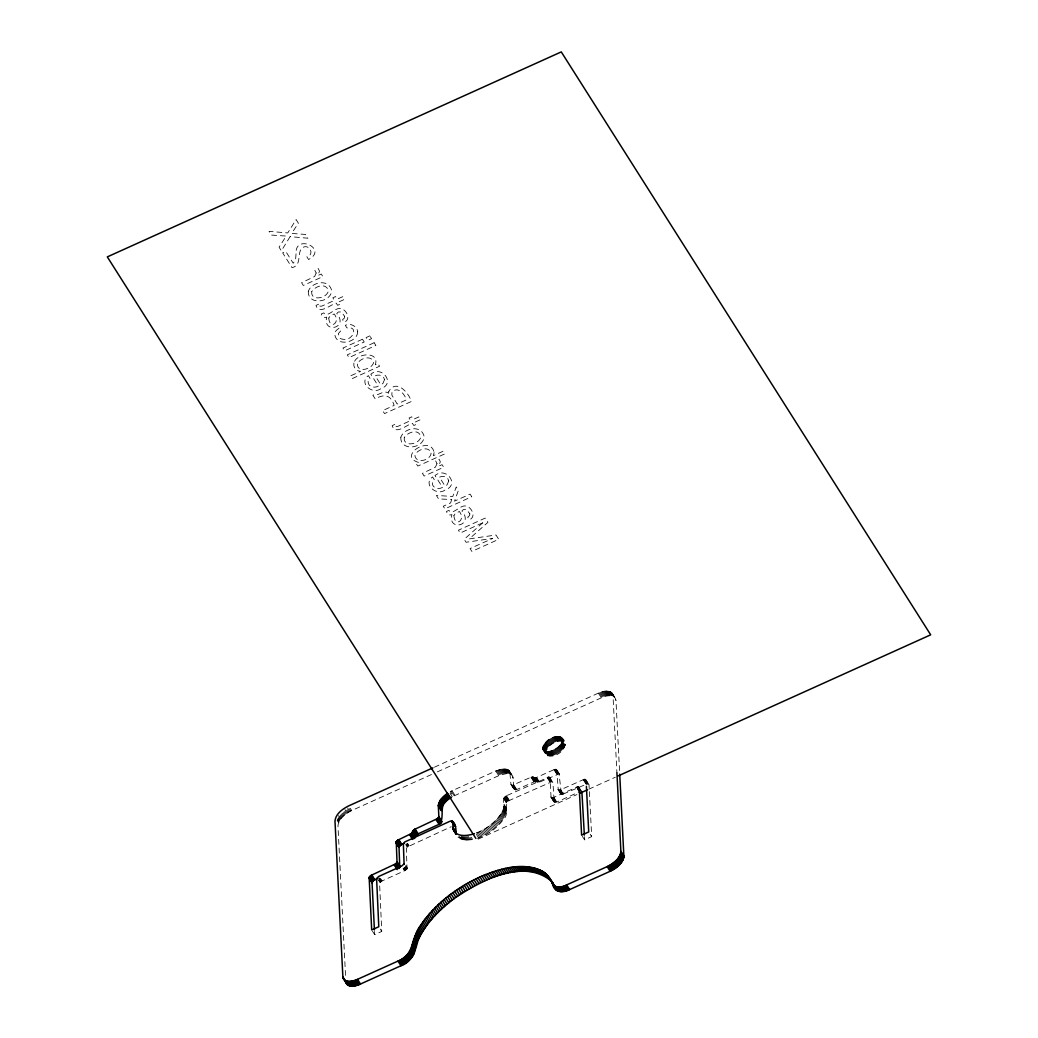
<?xml version="1.0" encoding="UTF-8"?>
<svg xmlns="http://www.w3.org/2000/svg" width="1038" height="1038" viewBox="0 0 1038 1038"><rect width="100%" height="100%" fill="white"/><g stroke="black" fill="none" stroke-linecap="round" stroke-linejoin="round"><path stroke-width="0.75" stroke-dasharray="5 3.75" d="M561.908 737.849C563.842 746.218 549.608 755.249 542.939 749.773C541.68 739.796 561.688 729.455 565.1 742.897C566.099 751.188 552.618 759.842 545.91 754.457C544.924 746.166 558.392 737.512 565.1 742.897M407.207 868.3L407.052 869.053L406.338 848.799L407.246 847.021L451.245 826.702M551.061 797.327L549.958 777.916L548.907 777.021L506.466 795.744C499.966 799.52 506.959 809.822 500.381 814.726C494.399 823.329 485.382 829.57 475.638 833.229M477.402 838.328C487.626 834.786 497.111 828.35 503.352 819.41C509.93 814.506 502.937 804.203 509.437 800.428L551.879 781.705L552.93 782.6L554.24 802.595L550.957 797.119M431.458 774.53L351.687 810.548C345.615 813.584 338.596 818.463 337.96 825.807L345.602 976.771M372.434 931.112L374.666 934.628L381.75 931.423L379.571 883.143L382.101 880.938L405.339 870.376L407.078 868.598L405.586 866.263M559.638 774.348L556.524 769.495L554.694 769.34L536.179 777.605L531.378 777.099L511.994 785.39L510.943 784.494L509.788 771.351L507.18 769.366L502.068 769.067L495.749 770.987L450.22 791.618L453.191 796.302L499.654 775.269L506.674 773.595L510.709 774.27L512.759 776.035L513.953 789.412L515.652 790.035L534.349 781.783L539.15 782.289L559.028 773.959L561.506 794.771L586.535 784.118L589.013 784.533L591.686 836.628L584.589 839.82L582.357 836.317M434.403 767.186L598.368 693.137C602.676 691.01 611.836 688.869 613.004 695.59L616.909 772.674M437.361 771.87L601.339 697.821C605.647 695.694 614.794 693.553 615.962 700.274L619.634 772.532M556.679 769.664L558.288 789.996L560.715 789.736L584.342 779.227L586.042 779.849L586.327 784.806M551.204 797.495L553.838 797.366L577.089 786.934L579.074 787.271L579.373 790.878M554.02 802.011L556.407 802.205L579.256 791.903L576.298 787.232M478.207 839.132L576.959 794.537M588.754 789.217L615.274 777.241M458.03 837.121L464.401 839.989L473.847 839.327M612.109 693.086L615.365 698.198M611.745 692.683L615.794 699.171M611.343 692.333L615.91 699.703M610.876 692.022L615.962 700.274M610.357 691.749L613.328 696.433M609.799 691.516L612.757 696.2M609.189 691.334L612.148 696.018M608.528 691.204L611.499 695.888M607.827 691.113L610.798 695.797M607.1 691.074L610.059 695.758M606.322 691.074L609.293 695.758M605.517 691.126L608.489 695.81M604.687 691.217L607.658 695.901M603.831 691.36L606.802 696.044M602.948 691.555L605.92 696.239M602.053 691.788L605.024 696.472M601.145 692.061L604.116 696.745M600.224 692.385L603.195 697.056M599.289 692.735L602.261 697.419M598.368 693.137L601.339 697.821M561.299 737.227L565.386 743.74M560.909 736.98L565.438 744.194M560.481 736.759L565.425 744.687M560.001 736.591L565.373 745.193M559.469 736.474L562.44 741.158M562.272 741.041L565.243 745.725M558.911 736.383L561.882 741.067M562.103 741.586L565.061 746.27M585.588 779.33L589.052 784.767M558.301 736.344L561.273 741.028M561.869 742.157L564.828 746.841M585.328 779.24L588.299 783.924M585.043 779.188L588.001 783.872M557.666 736.357L560.637 741.041M561.571 742.728L564.542 747.412M584.705 779.188L587.677 783.872M584.342 779.227L587.313 783.911M557.004 736.409L559.975 741.093M561.234 743.312L564.205 747.996M583.966 779.304L586.937 783.988M556.316 736.513L559.287 741.197M560.844 743.896L563.803 748.58M583.564 779.434L586.535 784.118M583.161 779.603L586.133 784.287M555.602 736.643L558.561 741.327M560.403 744.48L563.362 749.164M554.863 736.837L557.834 741.521M559.91 745.063L562.881 749.747M554.123 737.058L557.095 741.742M559.378 745.634L562.349 750.318M553.371 737.33L556.329 742.014M558.807 746.205L561.779 750.889M552.605 737.629L555.577 742.313M558.197 746.763L561.169 751.447M551.84 737.979L554.811 742.663M557.562 747.295L560.52 751.979M551.087 738.355L554.058 743.039M556.887 747.814L559.858 752.498M550.335 738.771L553.306 743.455M556.186 748.307L559.158 752.991M549.608 739.212L552.566 743.896M555.473 748.787L558.444 753.471M548.881 739.679L551.853 744.363M554.733 749.228L557.704 753.912M578.724 786.96L582.188 792.396M578.464 786.869L581.436 791.553M578.166 786.817L581.137 791.501M577.842 786.817L580.813 791.501M548.194 740.172L551.152 744.856M553.994 749.631L556.952 754.315M577.478 786.856L580.45 791.54M577.089 786.934L580.06 791.618M547.519 740.691L550.49 745.375M553.228 750.02L556.199 754.704M576.7 787.064L579.658 791.747M546.883 741.236L549.842 745.92M552.476 750.357L555.434 755.041M546.273 741.781L549.232 746.465M551.71 750.669L554.681 755.353M545.703 742.352L548.661 747.036M550.957 750.928L553.929 755.612M545.171 742.936L548.129 747.62M550.205 751.162L553.176 755.846M544.678 743.506L547.649 748.19M549.478 751.343L552.45 756.027M544.236 744.103L547.208 748.787M548.765 751.486L551.736 756.17M543.847 744.687L546.805 749.371M548.064 751.577L551.035 756.261M543.497 745.258L546.468 749.942M547.402 751.629L550.374 756.313M543.211 745.842L546.183 750.526M546.767 751.642L549.738 756.326M542.978 746.4L545.949 751.084M546.17 751.603L549.141 756.287M542.796 746.945L545.767 751.629M545.599 751.525L548.57 756.209M542.679 747.477L545.651 752.161M545.08 751.395L548.051 756.079M556.316 769.366L559.78 774.802M542.615 747.996L547.571 755.911M556.07 769.275L559.028 773.959M542.615 748.476L547.13 755.703M555.771 769.223L558.742 773.907M542.666 748.943L546.754 755.443M555.434 769.21L558.405 773.894M542.77 749.371L546.416 755.158M555.071 769.249L558.042 773.933M554.694 769.34L557.666 774.024M554.292 769.456L557.263 774.14M553.89 769.625L556.861 774.309M590.194 834.28L591.686 836.628M560.715 789.736L563.673 794.42M560.312 789.905L563.271 794.589M559.91 790.022L562.881 794.706M559.521 790.113L562.492 794.797M559.158 790.152L562.129 794.836M558.833 790.139L561.805 794.823M558.535 790.087L561.506 794.771M557.782 789.243L561.247 794.68M549.452 777.164L552.93 782.6M549.206 777.073L552.177 781.757M548.907 777.021L551.879 781.705M548.583 777.021L551.541 781.705M548.22 777.06L551.178 781.744M547.83 777.138L550.802 781.822M547.428 777.267L550.399 781.951M547.026 777.436L549.997 782.12M553.838 797.366L556.809 802.05M553.436 797.521L556.407 802.205M553.033 797.651L556.005 802.335M552.657 797.729L555.628 802.413M552.294 797.781L555.265 802.452M551.969 797.768L554.928 802.452M551.671 797.716L554.642 802.4M550.919 796.873L554.383 802.309M536.594 777.436L539.565 782.12M536.179 777.605L539.15 782.289M535.764 777.734L538.735 782.418M535.374 777.812L538.346 782.496M535.011 777.851L537.982 782.535M534.674 777.838L537.645 782.522M534.129 777.683L537.347 782.47M533.428 777.021L536.893 782.224M533.182 776.917L536.153 781.601M532.883 776.865L535.855 781.536M532.546 776.852L535.517 781.536M532.183 776.891L535.154 781.562M531.793 776.969L534.752 781.653M531.378 777.099L534.349 781.783M530.963 777.267L533.934 781.951M509.139 770.533L512.993 776.502M508.724 770.17L513.291 777.54M508.257 769.859L511.228 774.543M507.751 769.586L513.356 778.111M507.18 769.366L510.151 774.05M506.57 769.184L509.541 773.868M505.908 769.041L508.88 773.725M505.221 768.95L508.179 773.634M504.481 768.911L507.452 773.595M503.715 768.911L506.674 773.595M513.875 784.975L516.846 789.659M513.473 785.143L516.431 789.827M502.911 768.963L505.869 773.647M513.07 785.273L516.042 789.957M512.681 785.351L515.652 790.035M502.068 769.067L505.039 773.751M512.331 785.39L515.289 790.074M511.994 785.39L514.965 790.074M511.695 785.338L514.666 790.022M501.211 769.21L504.183 773.894M510.943 784.494L514.407 789.931M500.342 769.392L503.3 774.076M499.434 769.625L502.405 774.309M498.525 769.898L501.497 774.582M497.604 770.222L500.576 774.906M496.683 770.585L499.654 775.269M495.749 770.987L498.72 775.658M506.466 795.744L509.437 800.428M506.064 795.951L509.035 800.635M505.675 796.172L508.646 800.856M505.298 796.431L508.27 801.115M504.948 796.717L507.919 801.401M504.637 797.015L507.608 801.699M504.364 797.327L507.323 802.011M504.131 797.638L507.089 802.322M503.949 797.95L506.907 802.634M503.819 798.248L506.778 802.932M503.741 798.533L506.687 803.477M504.001 804.281L506.972 808.965M504.014 805.06L506.985 809.744M503.962 805.851L506.933 810.535M503.858 806.669L506.829 811.353M503.69 807.512L506.661 812.196M503.469 808.368L506.44 813.052M503.196 809.238L506.168 813.922M502.859 810.133L505.83 814.817M502.47 811.028L505.441 815.712M502.029 811.95L505 816.634M501.536 812.871L504.507 817.555M500.991 813.792L503.949 818.476M500.381 814.726L503.352 819.41M499.732 815.66L502.703 820.344M499.044 816.595L502.003 821.279M498.292 817.529L501.263 822.213M497.5 818.463L500.472 823.147M496.67 819.384L499.641 824.068M495.801 820.305L498.772 824.989M494.892 821.214L497.851 825.898M493.932 822.109L496.904 826.793M492.959 822.978L495.917 827.662M491.934 823.848L494.905 828.532M490.883 824.691L493.854 829.375M489.806 825.521L492.778 830.205M488.703 826.313L491.675 830.997M487.588 827.091L490.559 831.775M486.433 827.857L489.404 832.541M485.278 828.584L488.249 833.267M484.097 829.271L487.069 833.955M482.904 829.946L485.875 834.63M481.697 830.582L484.668 835.266M480.49 831.179L483.461 835.862M479.284 831.749L482.242 836.433M452.062 790.709L455.033 795.393M478.064 832.281L481.035 836.952M451.141 791.151L454.112 795.835M476.844 832.774L479.816 837.445M476.377 834.396L478.609 837.913M450.051 793.304L452.27 796.808M471.213 837.225L472.705 839.573M470.084 837.432L471.563 839.781M468.229 836.433L470.461 839.937M467.152 836.55L469.371 840.053M466.088 836.615L468.32 840.131M465.063 836.654L467.282 840.157M464.064 836.628L466.296 840.144M463.104 836.576L465.335 840.092M462.182 836.472L464.401 839.989M461.287 836.317L463.519 839.833M461.183 837.303L462.676 839.638M460.379 837.069L461.871 839.405M459.626 836.784L461.106 839.132M458.913 836.472L460.392 838.808M407.597 843.401L409.076 845.749M407.194 843.609L408.674 845.944M406.805 843.842L408.284 846.178M406.429 844.102L407.908 846.437M406.079 844.374L407.558 846.723M405.767 844.673L407.246 847.021M405.806 865.407L407.272 868.015M405.404 866.574L406.896 868.91M405.17 866.886L406.662 869.221M404.898 867.197L406.377 869.533M404.586 867.483L406.066 869.831M404.236 867.768L405.715 870.116M403.86 868.028L405.339 870.376M403.471 868.261L404.95 870.61M403.068 868.456L404.548 870.804M350.208 808.213L351.687 810.548M349.274 808.654L350.766 810.989M347.613 807.953L349.845 811.469M347.445 809.627L348.937 811.976M346.549 810.172L348.041 812.507M344.927 809.575L347.159 813.078M344.811 811.34L346.303 813.675M343.98 811.963L345.459 814.298M343.176 812.598L344.655 814.947M342.397 813.26L343.889 815.609M341.671 813.935L343.15 816.283M340.97 814.635L342.449 816.971M380.609 878.602L382.101 880.938M340.308 815.336L341.787 817.672M380.206 878.797L381.699 881.145M379.078 877.863L381.296 881.379M339.698 816.037L341.178 818.385M378.701 878.122L380.933 881.638M379.091 879.575L380.583 881.911M338.388 815.583L340.62 819.099M378.779 879.874L380.258 882.209M378.507 880.172L379.986 882.521M338.609 817.477L340.101 819.812M338.141 818.191L339.634 820.526M337.739 818.891L339.218 821.24M337.376 819.592L338.868 821.94M337.078 820.28L338.57 822.628M380.271 929.075L381.75 931.423M584.433 836.667L584.589 839.82M374.497 931.475L374.666 934.628M344.681 316.369L344.395 318.043L342.527 319.717L344.136 322.26C351.259 319.73 346.835 309.921 341.126 308.61C335.183 306.677 327.528 318.523 323.713 312.892L321.287 313.982L322.143 316.006L324.635 317.498L326.736 317.148C322.234 333.912 349.261 328.384 336.766 313.541L338.258 312.023L341.32 311.906L344.681 316.369M469.851 513.875L469.565 515.549L467.697 517.222L469.306 519.766C476.429 517.235 472.005 507.426 466.296 506.116C460.353 504.183 452.698 516.029 448.883 510.385L446.457 511.487L447.313 513.512L449.804 515.004L451.906 514.653C447.404 531.417 474.418 525.89 461.936 511.033L463.428 509.528L466.49 509.411L469.851 513.875M368.114 381.374C367.647 386.681 374.42 388.549 378.325 386.071L370.813 374.225C381.828 364.727 396.049 383.684 380.842 388.679C372.447 395.18 358.227 382.918 368.36 375.626L370.047 378.286L368.114 381.374M432.327 482.696C431.86 488.016 438.633 489.884 442.538 487.393L435.026 475.547C446.042 466.049 460.262 485.006 445.055 490.001C436.661 496.501 422.44 484.24 432.574 476.948L434.273 479.621L432.327 482.696M296.051 253.869L295.558 259.747L293.235 263.237L285.761 251.443L282.647 252.844L292.054 267.674C302.681 265.079 296.102 252.442 302.759 247.485C309.454 243.554 315.072 254.894 306.846 256.762L308.597 259.513C328.631 248.925 294.675 233.057 296.051 253.869M316.188 272.994L314.644 276.484L301.591 282.725L303.317 285.45L322.883 276.601L321.248 274.019L317.875 275.55L319.509 271.1L318.251 268.583L314.774 270.152L316.188 272.994M384.514 379.623L382.944 383.398L380.881 384.813L375.198 375.834C378.649 374.069 383.93 375.315 384.514 379.623M436.998 463.636L435.454 467.126L422.414 473.367L424.127 476.079L443.706 467.243L442.071 464.661L438.685 466.192L440.32 461.741L439.074 459.224L435.597 460.794L436.998 463.636M448.727 480.944L447.157 484.72L445.094 486.134L439.411 477.156C442.863 475.391 448.144 476.637 448.727 480.944M308.325 291.263C307.533 304.03 326.451 303.343 330.85 293.962A9.121 7.59 -2.9 0 0 331.122 288.824C327.126 278.729 311.439 282.375 308.325 291.263M400.837 437.245C400.045 450.012 418.963 449.324 423.374 439.943A9.121 7.59 -2.9 0 0 423.647 434.805C419.637 424.711 403.964 428.357 400.837 437.245M357.695 331.836C357.332 342.981 335.936 347.055 334.794 334.223A7.577 6.319 -2.9 0 1 336.364 330.369L339.231 328.06L340.905 330.694L338.336 333.613L339.569 337.83A4.554 3.802 -2.9 0 0 342.838 339.179C352.154 341.826 359.628 325.841 346.964 327.956L345.291 325.322C350.39 322.753 357.098 326.075 357.695 331.836M328.761 318.043C329.591 330.266 341.035 322.688 334.197 313.956L330.227 315.928L328.761 318.043M453.917 515.549C454.761 527.771 466.205 520.194 459.367 511.462L455.397 513.434L453.917 515.549M434.118 452.581L433.313 455.669L443.057 451.271L444.731 453.917L417.795 466.075L416.199 463.571L418.703 462.442C396.996 456.396 430.796 434.416 434.118 452.581M357.357 364.04C357.319 373.096 371.539 369.32 373.459 363.028C372.772 354.373 359.563 357.954 357.357 364.04M388.835 391.404L388.588 393.207C383.632 389.393 378.572 396.295 373.472 394.933L372.876 395.206L375.198 398.877C383.995 393.96 390.69 394.349 394.142 405.404L382.633 410.607L384.54 413.604L411.385 401.485C408.803 392.714 396.205 378.442 388.835 391.404M431.094 453.126C430.77 460.249 416.42 464.168 414.915 455.825C416.251 449.506 429.135 445.276 431.094 453.126M353.906 363.092C352.855 367.18 356.527 371.15 360.575 371.345L350.572 375.86L352.297 378.572L379.584 366.245L377.91 363.611L375.315 364.779C379.934 351.155 356.449 352.531 353.906 363.092M311.737 291.613C310.686 300.644 324.128 298.788 327.437 293.118A5.047 4.204 -2.9 0 0 328.034 289.68C325.076 282.479 314.799 286.579 311.737 291.613M404.249 437.595C403.198 446.625 416.64 444.77 419.949 439.1A5.047 4.204 -2.9 0 0 420.546 435.675C417.587 428.46 407.324 432.561 404.249 437.595M451.673 499.512L450.596 502.924L443.239 506.246L444.9 508.854L471.745 496.722L470.097 494.114L454.501 501.159L458.407 490.429L456.201 486.965L452.789 496.462L436.401 495.45L438.607 498.928L451.673 499.512M391.962 392.481L391.845 395.089L397.178 404.041L406.351 399.889C404.885 394.064 397.385 385.461 391.962 392.481M290.108 236.664L281.363 250.82L279.079 247.2L286.216 236.067L271.398 235.081L269.037 231.357L287.747 232.94L296.115 219.589L298.373 223.17L291.665 233.42L305.522 234.445L307.897 238.195L290.108 236.664M482.826 522.75L464.194 539.293L466.075 542.264L492.752 538.411L470.058 548.557L471.875 551.425L498.733 539.306L496.008 534.998L469.267 538.891L487.964 522.322L485.265 518.066L458.42 530.184L460.223 533.039L482.826 522.75M318.562 304.251L315.967 305.419C319.107 315.448 330.888 304.238 336.234 303.122L337.622 305.302L340.308 304.095L338.92 301.902L344.382 299.437L342.644 296.686L337.181 299.165L335.546 296.583L332.861 297.789L334.496 300.371L321.715 306.145L319.989 306.184L318.562 304.251M362.457 339.231L342.968 348.028L344.72 350.779L364.208 341.982L362.457 339.231M369.826 335.897L366.09 337.584L367.841 340.347L371.565 338.66L369.826 335.897M374.147 342.735L347.302 354.853L349.028 357.578L375.873 345.446L374.147 342.735M394.751 424.464L392.156 425.632C395.283 435.662 407.065 424.451 412.423 423.335L413.812 425.515L416.498 424.308L415.109 422.116L420.572 419.65L418.833 416.9L413.371 419.378L411.736 416.796L409.05 418.003L410.685 420.585L397.904 426.359L396.166 426.397L394.751 424.464"/><path stroke-width="1.5" d="M438.334 805.968L440.475 799.974L447.534 793.24L450.492 797.924C436.7 802.348 446.016 817.957 439.087 824.315L417.704 833.994L414.499 838.146L411.528 833.462L414.733 829.31L437.958 818.372L438.866 816.582L438.334 805.968L441.293 810.652M432.924 767.848L348.729 805.864C342.644 808.9 335.624 813.779 334.989 821.123L342.877 976.901C344.045 983.609 353.192 981.481 357.513 979.34L397.982 961.071C414.396 955.777 411.463 936.328 420.831 925.027C435.259 903.631 456.772 887.698 479.997 876.941C499.135 868.832 522.516 861.345 542.381 871.232C552.112 876.254 552.034 894.133 566.683 884.895L607.152 866.613C613.237 863.59 620.257 858.711 620.893 851.355L616.909 772.674M552.657 884.532C554.5 892.849 563.738 892.836 569.654 889.579L610.123 871.297C616.196 868.274 623.215 863.395 623.864 856.039L619.712 774.14M404.236 863.616L404.093 864.369L403.367 844.115L404.599 842.039L449.739 821.369C456.006 819.293 455.993 830.595 456.279 834.176L453.321 829.492L452.516 821.408M404.106 863.914L401.576 866.12L378.727 876.461L376.599 878.459L378.779 926.739L371.695 929.944L369.152 877.538L371.409 875.229L396.101 863.629L397.009 861.851L396.257 841.87L398.384 839.859L411.528 833.462M374.42 929.905L372.045 882.508L373.615 880.406L377.585 878.446M396.788 862.695L399.76 867.379L399.02 847.138L400.59 845.036L404.483 843.115M345.849 981.585C347.016 988.293 356.164 986.165 360.484 984.024L400.953 965.755C412.255 961.966 415.459 950.536 418.016 940.324C426.021 922.626 440.423 908.678 455.877 897.338C482.034 880.12 523.087 857.842 551.567 881.223M450.492 797.924L451.374 797.353M579.905 793.214L587.274 789.879M618.22 775.905L930.684 634.815L561.273 51.9L107.316 256.892L475.871 838.432M474.431 833.644C467.736 835.862 456.681 837.64 453.321 829.492M454.255 825.638L451.906 821.006M581.89 791.773L584.355 835.084M552.242 882.118L552.878 883.066L549.271 877.434M620.893 851.355L623.864 856.039M620.893 851.951L623.864 856.635M620.828 852.574L623.799 857.258M620.711 853.21L623.669 857.894M620.529 853.872L623.488 858.556M620.283 854.546L623.254 859.23M619.984 855.234L622.956 859.918M619.621 855.935L622.592 860.619M619.219 856.648L622.177 861.332M618.752 857.362L621.723 862.046M618.233 858.076L621.204 862.76M617.662 858.789L620.633 863.473M617.052 859.49L620.023 864.174M616.39 860.191L619.362 864.875M615.703 860.891L618.661 865.575M614.963 861.566L617.921 866.25M614.185 862.228L617.156 866.912M613.38 862.863L616.351 867.547M612.55 863.486L615.521 868.17M611.693 864.083L614.665 868.767M610.811 864.654L613.782 869.338M609.916 865.199L612.887 869.883M609.008 865.705L611.966 870.389M608.086 866.172L611.045 870.856M607.152 866.613L610.123 871.297M566.683 884.895L569.654 889.579M565.749 885.284L568.72 889.968M564.828 885.648L567.799 890.332M563.906 885.972L566.878 890.656M562.998 886.244L565.97 890.928M562.103 886.478L565.074 891.162M561.234 886.673L564.192 891.357M560.377 886.815L563.336 891.499M559.547 886.906L562.505 891.59M558.742 886.958L561.701 891.642M557.964 886.958L560.935 891.642M557.237 886.919L560.196 891.603M556.537 886.828L559.508 891.512M555.875 886.699L558.846 891.383M555.265 886.517L558.236 891.201M547.856 875.67L553.968 885.038L553.449 884.039M554.707 886.296L557.666 890.967M547.065 874.826L550.036 879.51M551.879 882.469L557.159 890.708M553.721 885.712L556.692 890.396M546.235 874.035L549.206 878.719M552.229 883.572L556.277 890.046M545.339 873.282L548.311 877.966M544.405 872.556L547.376 877.24M543.419 871.881L546.377 876.565M542.381 871.232L545.339 875.916M541.291 870.635L544.262 875.319M540.162 870.065L543.134 874.749M538.981 869.546L541.953 874.23M537.762 869.066L540.72 873.749M536.49 868.624L539.462 873.308M535.18 868.222L538.151 872.906M533.83 867.872L536.802 872.556M532.429 867.56L535.4 872.244M531.002 867.288L533.973 871.972M529.523 867.054L532.494 871.738M528.018 866.873L530.989 871.557M526.474 866.73L529.445 871.414M524.891 866.639L527.862 871.323M523.282 866.574L526.24 871.258M521.634 866.561L524.592 871.245M519.947 866.6L522.918 871.284M518.247 866.678L521.206 871.362M516.509 866.795L519.467 871.479M514.744 866.951L517.702 871.635M512.954 867.158L515.912 871.842M511.137 867.405L514.095 872.089M509.295 867.69L512.266 872.374M507.439 868.028L510.411 872.711M505.558 868.404L508.529 873.088M503.664 868.819L506.622 873.503M501.743 869.273L504.715 873.957M499.81 869.779L502.781 874.463M497.864 870.324L500.835 875.008M495.917 870.895L498.876 875.579M446.677 793.836L449.636 798.52M445.834 794.459L448.805 799.143M493.945 871.518L496.917 876.202M445.03 795.095L448.001 799.779M444.264 795.757L447.235 800.441M491.973 872.18L494.931 876.863M443.524 796.431L446.496 801.115M442.824 797.132L445.795 801.816M489.988 872.88L492.946 877.564M442.162 797.833L445.133 802.517M441.552 798.546L444.524 803.217M440.994 799.26L443.953 803.931M487.99 873.62L490.961 878.304M440.475 799.974L443.434 804.658M440.008 800.687L442.979 805.371M439.593 801.388L442.564 806.072M452.166 821.097L455.63 826.533M485.992 874.398L488.963 879.082M451.621 820.954L454.579 825.638M439.243 802.089L442.201 806.773M451.283 820.954L453.515 824.47M438.944 802.776L441.903 807.46M438.698 803.451L441.669 808.135M483.993 875.203L486.965 879.887M438.516 804.113L441.487 808.797M452.944 827.338L455.903 832.022M438.386 804.761L441.358 809.432M453.009 828.09L455.98 832.774M438.334 805.371L441.293 810.055M453.126 828.804L456.097 833.488M453.554 830.153L456.071 834.293M481.995 876.059L484.967 880.743M479.997 876.941L482.968 881.625M477.999 877.863L480.97 882.547M438.866 816.582L441.825 821.538M438.776 817.14L441.747 821.824M438.646 817.438L441.617 822.122M438.464 817.749L441.435 822.433M438.231 818.061L441.202 822.745M437.958 818.372L440.929 823.056M476.014 878.81L478.972 883.494M437.634 818.658L440.605 823.342M437.296 818.943L440.255 823.627M436.92 819.203L439.878 823.887M436.518 819.436L439.489 824.12M436.116 819.644L439.087 824.315M474.016 879.796L476.987 884.48M472.031 880.821L475.002 885.505M470.058 881.872L473.03 886.556M468.099 882.962L471.07 887.646M466.14 884.078L469.111 888.762M464.207 885.219L467.165 889.903M462.273 886.387L465.245 891.071M460.366 887.594L463.337 892.278M458.472 888.813L461.443 893.497M456.59 890.072L459.562 894.756M415.148 829.115L418.106 833.799M454.735 891.344L457.706 896.028M414.733 829.31L417.704 833.994M414.344 829.544L417.302 834.228M413.954 829.816L416.926 834.5M413.604 830.102L416.575 834.786M452.905 892.654L455.877 897.338M413.293 830.4L416.264 835.084M413.007 830.711L415.979 835.395M412.787 831.023L415.745 835.707M412.605 831.334L415.563 836.018M412.475 831.646L415.447 836.33M412.346 832.216L415.304 836.9M412.216 832.515L415.187 837.199M451.102 893.978L454.073 898.661M412.034 832.826L415.005 837.51M411.801 833.151L414.772 837.835M411.204 833.761L414.175 838.445M410.853 834.046L413.825 838.73M449.311 895.314L452.283 899.998M410.477 834.305L412.709 837.822M410.075 834.552L412.307 838.055M409.673 834.747L412.644 839.431M447.56 896.689L450.531 901.373M445.821 898.078L448.792 902.762M444.121 899.479L447.093 904.163M442.448 900.893L445.419 905.577M440.813 902.333L443.784 907.017M398.787 839.664L401.758 844.348M439.204 903.787L442.175 908.471M398.384 839.859L401.356 844.543M397.995 840.092L400.966 844.776M397.619 840.352L400.59 845.036M397.269 840.637L400.24 845.321M396.957 840.936L399.915 845.62M437.634 905.253L440.605 909.937M396.672 841.247L399.643 845.931M396.438 841.559L399.409 846.242M396.257 841.87L399.228 846.554M396.127 842.168L399.098 846.852M396.062 842.454L399.02 847.138M396.036 842.713L399.007 847.397M436.103 906.732L439.061 911.416M434.598 908.224L437.569 912.908M433.131 909.716L436.103 914.4M431.704 911.234L434.675 915.918M430.329 912.752L433.3 917.436M397.009 861.851L399.98 866.535M396.996 862.111L399.967 866.795M396.918 862.396L399.889 867.08M396.607 863.006L399.578 867.69M428.979 914.27L431.951 918.954M396.373 863.318L399.345 868.002M396.101 863.629L399.072 868.313M395.776 863.927L398.748 868.611M395.439 864.2L397.658 867.716M395.063 864.459L397.282 867.976M427.682 915.801L430.653 920.485M394.661 864.693L396.892 868.209M394.258 864.901L397.23 869.585M426.423 917.333L429.395 922.016M425.217 918.877L428.188 923.561M424.049 920.408L427.02 925.092M422.92 921.952L425.891 926.636M421.856 923.496L424.814 928.18M420.831 925.027L423.789 929.711M419.845 926.558L422.816 931.242M418.924 928.089L421.895 932.773M418.042 929.62L421.013 934.304M417.224 931.138L420.182 935.822M416.446 932.643L419.417 937.327M415.719 934.148L418.69 938.832M415.057 935.64L418.016 940.324M414.434 937.119L417.406 941.803M413.877 938.586L416.835 943.27M413.371 940.039L416.329 944.723M371.812 875.034L374.783 879.718M371.409 875.229L374.381 879.913M412.916 941.466L415.875 946.15M371.02 875.462L373.991 880.146M370.644 875.722L373.615 880.406M370.294 876.007L373.265 880.691M412.514 942.893L415.485 947.577M369.982 876.306L372.94 880.99M369.697 876.617L372.668 881.301M369.463 876.928L372.434 881.612M412.177 944.295L415.135 948.979M369.281 877.24L372.253 881.924M369.152 877.538L372.123 882.222M369.087 877.824L372.045 882.508M369.061 878.083L372.032 882.767M411.878 945.683L414.85 950.367M411.658 947.045L414.616 951.729M411.528 947.694L414.499 952.365M411.346 948.343L414.318 953.027M411.1 949.017L414.071 953.701M410.801 949.705L413.773 954.389M410.438 950.406L413.409 955.09M410.036 951.119L412.994 955.803M409.569 951.833L412.527 956.517M409.05 952.547L412.021 957.231M408.479 953.26L411.45 957.944M407.869 953.961L410.84 958.645M407.207 954.662L410.179 959.346M406.507 955.349L409.478 960.033M405.78 956.037L408.738 960.708M405.002 956.686L407.973 961.37M404.197 957.334L407.168 962.018M403.367 957.957L406.338 962.641M402.51 958.541L405.482 963.225M401.628 959.112L404.599 963.796M400.733 959.657L403.704 964.341M399.825 960.163L402.796 964.847M398.903 960.63L401.875 965.314M397.982 961.071L400.953 965.755M357.513 979.34L360.484 984.024M356.579 979.742L359.55 984.426M355.658 980.106L358.629 984.79M354.736 980.43L357.708 985.114M353.828 980.702L356.787 985.386M352.933 980.936L355.891 985.62M352.051 981.118L355.022 985.802M351.194 981.26L354.166 985.944M350.364 981.364L353.322 986.048M349.559 981.416L352.518 986.1M348.781 981.416L351.752 986.1M348.041 981.377L351.013 986.061M347.354 981.286L350.312 985.97M346.692 981.144L349.663 985.828M346.082 980.962L349.053 985.646M345.524 980.741L348.483 985.425M342.877 976.901L347.977 985.153M342.942 977.472L347.509 984.841M343.059 978.004L347.094 984.478M555.628 889.216L554.435 886.076M586.405 786.376L588.715 831.944L581.617 835.149L579.373 790.878"/></g></svg>
